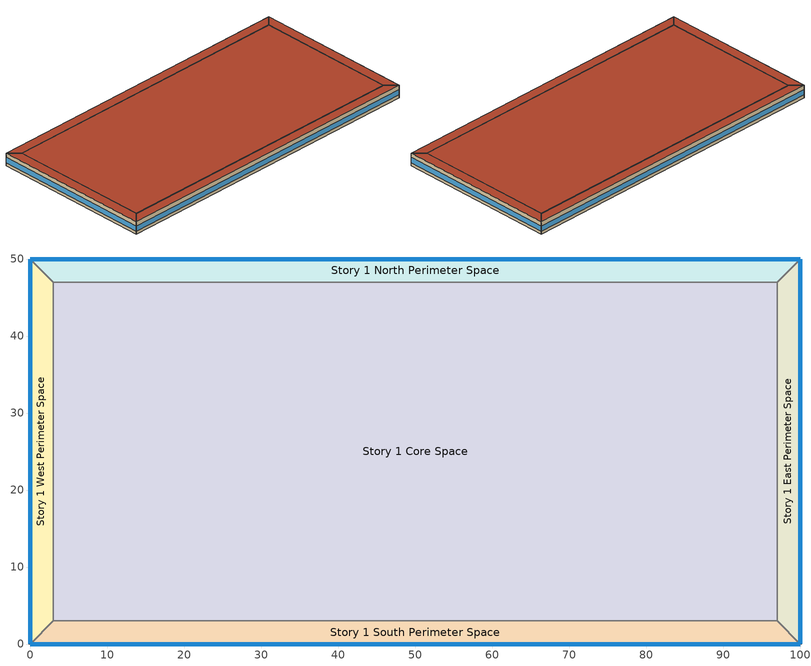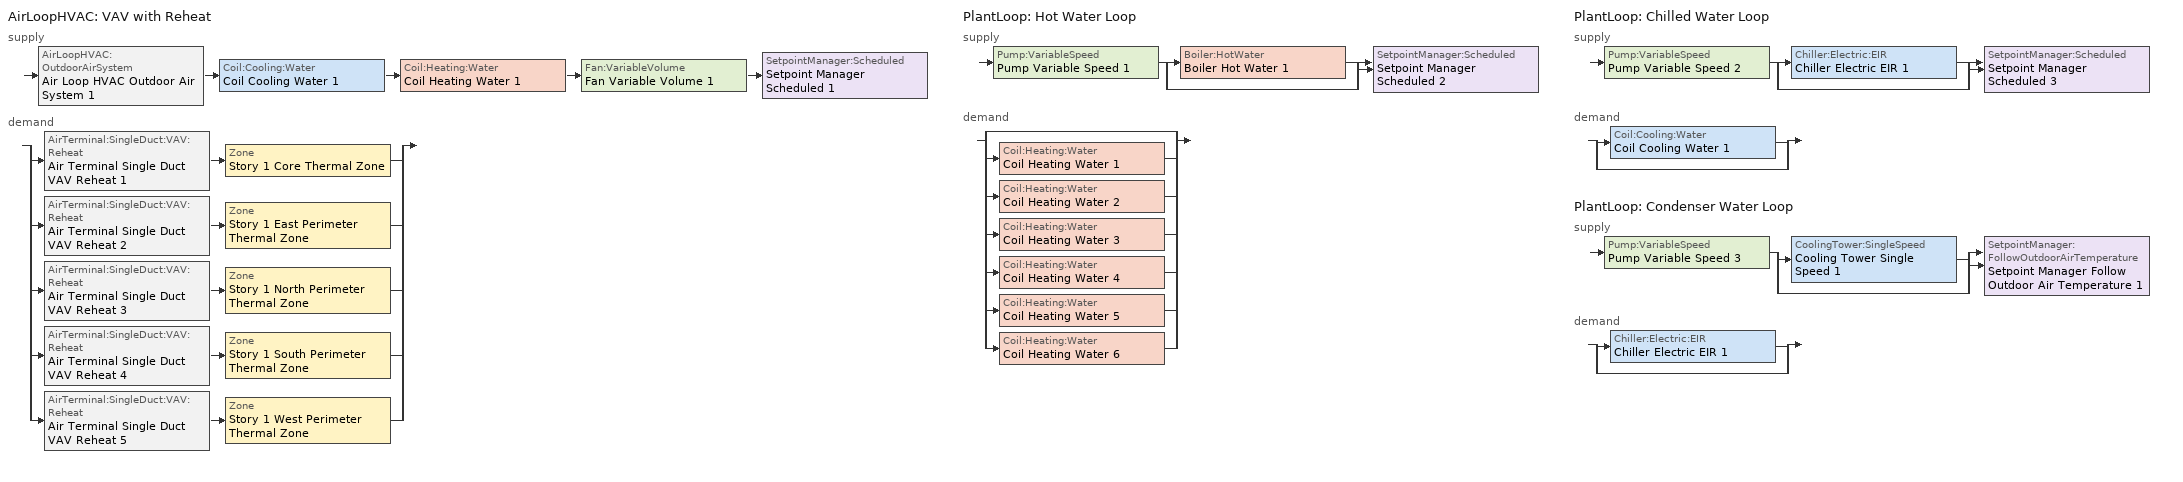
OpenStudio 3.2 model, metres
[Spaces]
Story 1 West Perimeter Space
 floor ground: 0,0 0,50 3,47 3,3 z0
 wall outside: 0,50 0,0 z0:4
 wall to Story 1 North Perimeter Space: 3,47 0,50 z0:4
 wall to Story 1 Core Space: 3,3 3,47 z0:4
 wall to Story 1 South Perimeter Space: 0,0 3,3 z0:4
 window: 0,49.97 0,0.03 z1:2.6
 roof outside: 3,3 3,47 0,50 0,0 z4
Story 1 North Perimeter Space
 floor ground: 0,50 100,50 97,47 3,47 z0
 wall outside: 100,50 0,50 z0:4
 wall to Story 1 East Perimeter Space: 97,47 100,50 z0:4
 wall to Story 1 Core Space: 3,47 97,47 z0:4
 window: 99.97,50 0.03,50 z1:2.6
 roof outside: 3,47 97,47 100,50 0,50 z4
Story 1 East Perimeter Space
 floor ground: 100,50 100,0 97,3 97,47 z0
 wall outside: 100,0 100,50 z0:4
 wall to Story 1 South Perimeter Space: 97,3 100,0 z0:4
 wall to Story 1 Core Space: 97,47 97,3 z0:4
 window: 100,0.03 100,49.97 z1:2.6
 roof outside: 97,47 97,3 100,0 100,50 z4
Story 1 South Perimeter Space
 floor ground: 100,0 0,0 3,3 97,3 z0
 wall outside: 0,0 100,0 z0:4
 wall to Story 1 Core Space: 97,3 3,3 z0:4
 window: 0.03,0 99.97,0 z1:2.6
 roof outside: 97,3 3,3 0,0 100,0 z4
Story 1 Core Space
 floor ground: 3,3 3,47 97,47 97,3 z0
 roof outside: 97,3 97,47 3,47 3,3 z4
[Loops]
AirLoopHVAC 'VAV with Reheat'
 supply: AirLoopHVAC:OutdoorAirSystem 'Air Loop HVAC Outdoor Air System 1' > Coil:Cooling:Water 'Coil Cooling Water 1' > Coil:Heating:Water 'Coil Heating Water 1' > Fan:VariableVolume 'Fan Variable Volume 1' > SetpointManager:Scheduled 'Setpoint Manager Scheduled 1'
 demand: split
  | AirTerminal:SingleDuct:VAV:Reheat 'Air Terminal Single Duct VAV Reheat 1' > Zone 'Story 1 Core Thermal Zone'
  | AirTerminal:SingleDuct:VAV:Reheat 'Air Terminal Single Duct VAV Reheat 2' > Zone 'Story 1 East Perimeter Thermal Zone'
  | AirTerminal:SingleDuct:VAV:Reheat 'Air Terminal Single Duct VAV Reheat 3' > Zone 'Story 1 North Perimeter Thermal Zone'
  | AirTerminal:SingleDuct:VAV:Reheat 'Air Terminal Single Duct VAV Reheat 4' > Zone 'Story 1 South Perimeter Thermal Zone'
  | AirTerminal:SingleDuct:VAV:Reheat 'Air Terminal Single Duct VAV Reheat 5' > Zone 'Story 1 West Perimeter Thermal Zone'
PlantLoop 'Hot Water Loop'
 supply: Pump:VariableSpeed 'Pump Variable Speed 1' > split
  | Boiler:HotWater 'Boiler Hot Water 1'
  | bypass
  join > SetpointManager:Scheduled 'Setpoint Manager Scheduled 2'
 demand: split
  | bypass
  | Coil:Heating:Water 'Coil Heating Water 1'
  | Coil:Heating:Water 'Coil Heating Water 2'
  | Coil:Heating:Water 'Coil Heating Water 3'
  | Coil:Heating:Water 'Coil Heating Water 4'
  | Coil:Heating:Water 'Coil Heating Water 5'
  | Coil:Heating:Water 'Coil Heating Water 6'
PlantLoop 'Chilled Water Loop'
 supply: Pump:VariableSpeed 'Pump Variable Speed 2' > split
  | Chiller:Electric:EIR 'Chiller Electric EIR 1'
  | bypass
  join > SetpointManager:Scheduled 'Setpoint Manager Scheduled 3'
 demand: split
  | Coil:Cooling:Water 'Coil Cooling Water 1'
  | bypass
PlantLoop 'Condenser Water Loop'
 supply: Pump:VariableSpeed 'Pump Variable Speed 3' > split
  | CoolingTower:SingleSpeed 'Cooling Tower Single Speed 1'
  | bypass
  join > SetpointManager:FollowOutdoorAirTemperature 'Setpoint Manager Follow Outdoor Air Temperature 1'
 demand: split
  | Chiller:Electric:EIR 'Chiller Electric EIR 1'
  | bypass
[Building]
Building 1: Space Type=Baseline Model Space Type; Default Construction Set=ASHRAE_189.1-2009_ClimateZone 4-5 (mdoff)_ConstSet
[SizingPeriod:DesignDay] Barometric Pressure {Pa}=98934; Sky Clearness=0; Rain Indicator=0; Snow Indicator=0; Day of Month=21; Daylight Saving Time Indicator=0; Humidity Indicating Type=Wetbulb; Dry-Bulb Temperature Range Modifier Type=DefaultMultipliers
Name | Maximum Dry-Bulb Temperature {C} | Daily Dry-Bulb Temperature Range {deltaC} | Humidity Indicating Conditions at Maximum Dry-Bulb | Wind Speed {m/s} | Wind Direction {deg} | Month | Day Type | Solar Model Indicator | ASHRAE Taub | ASHRAE Taud
Chicago Ohare Intl Ap Ann Htg 99.6% Condns DB | -20 | 0 | -20 | 4.9 | 270 | 1 | WinterDesignDay | ASHRAEClearSky
Chicago Ohare Intl Ap Ann Clg .4% Condns DB=>MWB | 33.3 | 10.5 | 23.7 | 5.2 | 230 | 7 | SummerDesignDay | ASHRAETau | 0.455 | 2.05
[DefaultConstructionSet]
ASHRAE_189.1-2009_ClimateZone 4-5 (mdoff)_ConstSet: Default Exterior Surface Constructions=ASHRAE_189.1-2009_ClimateZone 4-5 (mdoff)_Exterior_DefSurfCons; Default Interior Surface Constructions=000_Interior_DefSurfCons; Default Ground Contact Surface Constructions=000_Ground_DefSurfCons; Default Exterior SubSurface Constructions=ASHRAE_189.1-2009_ClimateZone 4-5 (mdoff)_Exterior_DefSubCons; Default Interior SubSurface Constructions=000_Interior_DefSubCons; Interior Partition Construction=000_Interior Partition
[DefaultSurfaceConstructions]
Name | Floor Construction | Wall Construction | Roof Ceiling Construction
ASHRAE_189.1-2009_ClimateZone 4-5 (mdoff)_Exterior_DefSurfCons | 000_ExtSlabCarpet_4in_ClimateZone 1-8 | ASHRAE_189.1-2009_ExtWall_SteelFrame_ClimateZone 4-8 | ASHRAE_189.1-2009_ExtRoof_IEAD_ClimateZone 2-5
000_Interior_DefSurfCons | 000_Interior Floor | 000_Interior Wall | 000_Interior Ceiling
000_Ground_DefSurfCons | 000_ExtSlabCarpet_4in_ClimateZone 1-8 | 000_ExtSlabCarpet_4in_ClimateZone 1-8 | 000_ExtSlabCarpet_4in_ClimateZone 1-8
[DefaultSubSurfaceConstructions] Glass Door Construction=000_Exterior Window; Skylight Construction=000_Exterior Window; Tubular Daylight Dome Construction=000_Interior Window; Tubular Daylight Diffuser Construction=000_Interior Window
Name | Fixed Window Construction | Operable Window Construction | Door Construction
ASHRAE_189.1-2009_ClimateZone 4-5 (mdoff)_Exterior_DefSubCons | ASHRAE_189.1-2009_ExtWindow_ClimateZone 4-5 | ASHRAE_189.1-2009_ExtWindow_ClimateZone 4-5 | 000_Exterior Door
000_Interior_DefSubCons | 000_Interior Window | 000_Interior Window | 000_Interior Door
[Construction]
000_Interior Partition; 000_Interior Door: 000_G05 25mm wood
000_ExtSlabCarpet_4in_ClimateZone 1-8: MAT-CC05 4 HW CONCRETE, CP02 CARPET PAD
ASHRAE_189.1-2009_ExtWall_SteelFrame_ClimateZone 4-8: MAT-SHEATH, Wall Insulation [39], 1/2IN Gypsum
ASHRAE_189.1-2009_ExtRoof_IEAD_ClimateZone 2-5: Roof Membrane, Roof Insulation [21], Metal Decking
000_Interior Floor: 000_F16 Acoustic tile, 000_F05 Ceiling air space resistance, 000_M11 100mm lightweight concrete
000_Interior Wall: 000_G01a 19mm gypsum board, 000_F04 Wall air space resistance, 000_G01a 19mm gypsum board
000_Interior Ceiling: 000_M11 100mm lightweight concrete, 000_F05 Ceiling air space resistance, 000_F16 Acoustic tile
ASHRAE_189.1-2009_ExtWindow_ClimateZone 4-5: Theoretical Glass [207]
000_Exterior Door: 000_F08 Metal surface, 000_I01 25mm insulation board
000_Exterior Window: 000_Clear 3mm, 000_Air 13mm, 000_Clear 3mm
000_Interior Window: 000_Clear 3mm
[Material]
Name | Roughness | Thickness {m} | Conductivity {W/m-K} | Density {kg/m3} | Specific Heat {J/kg-K} | Thermal Absorptance | Solar Absorptance | Visible Absorptance
000_G05 25mm wood | MediumSmooth | 0.0254 | 0.15 | 608 | 1630
MAT-CC05 4 HW CONCRETE | Rough | 0.1016 | 1.311 | 2240 | 836.8 | 0.9 | 0.7 | 0.7
Wall Insulation [39] | MediumRough | 0.1184 | 0.045 | 265 | 836.8 | 0.9 | 0.7 | 0.7
1/2IN Gypsum | Smooth | 0.0127 | 0.16 | 784.9 | 830 | 0.9 | 0.92 | 0.92
Roof Membrane | VeryRough | 0.0095 | 0.16 | 1121.29 | 1460 | 0.9 | 0.7 | 0.7
Roof Insulation [21] | MediumRough | 0.2105 | 0.049 | 265 | 836.8 | 0.9 | 0.7 | 0.7
Metal Decking | MediumSmooth | 0.0015 | 45.006 | 7680 | 418.4 | 0.9 | 0.7 | 0.3
000_F16 Acoustic tile | MediumSmooth | 0.0191 | 0.06 | 368 | 590
000_M11 100mm lightweight concrete | MediumRough | 0.1016 | 0.53 | 1280 | 840
000_G01a 19mm gypsum board | MediumSmooth | 0.019 | 0.16 | 800 | 1090
000_F08 Metal surface | Smooth | 0.0008 | 45.28 | 7824 | 500
000_I01 25mm insulation board | MediumRough | 0.0254 | 0.03 | 43 | 1210
[Material:NoMass] Thermal Absorptance=0.9; Solar Absorptance=0.7
Name | Roughness | Thermal Resistance | Visible Absorptance
CP02 CARPET PAD | VeryRough | 0.2165 | 0.8
MAT-SHEATH | Rough | 0.3626 | 0.7
[Material:AirGap]
Name | Thermal Resistance
000_F05 Ceiling air space resistance | 0.18
000_F04 Wall air space resistance | 0.15
[WindowMaterial:Glazing] Optical Data Type=SpectralAverage; Thickness=0.003; Infrared Transmittance at Normal Incidence=0
Name | Solar Transmittance at Normal Incidence | Front Side Solar Reflectance at Normal Incidence | Back Side Solar Reflectance at Normal Incidence | Visible Transmittance at Normal Incidence | Front Side Visible Reflectance at Normal Incidence | Back Side Visible Reflectance at Normal Incidence | Front Side Infrared Hemispherical Emissivity | Back Side Infrared Hemispherical Emissivity | Conductivity | Dirt Correction Factor for Solar and Visible Transmittance | Solar Diffusing
Theoretical Glass [207] | 0.3311 | 0.6189 | 0.6189 | 0.44 | 0.51 | 0.51 | 0.9 | 0.9 | 0.0133 | 1 | No
000_Clear 3mm | 0.837 | 0.075 | 0.075 | 0.898 | 0.081 | 0.081 | 0.84 | 0.84 | 0.9
[WindowMaterial:Gas]
000_Air 13mm: Gas Type=Air; Thickness=0.0127
[BuildingStory]
Story 1: Nominal Z Coordinate {m}=0; Nominal Floor to Floor Height {m}=4
[Space] Building Story=Story 1
Name | Thermal Zone
Story 1 West Perimeter Space | Story 1 West Perimeter Thermal Zone
Story 1 North Perimeter Space | Story 1 North Perimeter Thermal Zone
Story 1 East Perimeter Space | Story 1 East Perimeter Thermal Zone
Story 1 South Perimeter Space | Story 1 South Perimeter Thermal Zone
Story 1 Core Space | Story 1 Core Thermal Zone
[ThermalZone] Use Ideal Air Loads=No
Name | Thermostat
Story 1 Core Thermal Zone | Thermostat Setpoint Dual Setpoint 1
Story 1 East Perimeter Thermal Zone | Thermostat Setpoint Dual Setpoint 2
Story 1 North Perimeter Thermal Zone | Thermostat Setpoint Dual Setpoint 3
Story 1 South Perimeter Thermal Zone | Thermostat Setpoint Dual Setpoint 4
Story 1 West Perimeter Thermal Zone | Thermostat Setpoint Dual Setpoint 5
[Sizing:Zone] Zone Cooling Design Supply Air Temperature Input Method=SupplyAirTemperature; Zone Cooling Design Supply Air Temperature {C}=14; Zone Cooling Design Supply Air Temperature Difference {deltaC}=11.11; Zone Heating Design Supply Air Temperature Input Method=SupplyAirTemperature; Zone Heating Design Supply Air Temperature {C}=40; Zone Heating Design Supply Air Temperature Difference {deltaC}=11.11; Zone Cooling Design Supply Air Humidity Ratio {kg-H2O/kg-air}=0.0085; Zone Heating Design Supply Air Humidity Ratio {kg-H2O/kg-air}=0.008; Cooling Design Air Flow Method=DesignDay; Heating Design Air Flow Method=DesignDay; Account for Dedicated Outdoor Air System=No; Dedicated Outdoor Air System Control Strategy=NeutralSupplyAir; Dedicated Outdoor Air Low Setpoint Temperature for Design {C}=autosize; Dedicated Outdoor Air High Setpoint Temperature for Design {C}=autosize
Story 1 Core Thermal Zone; Story 1 East Perimeter Thermal Zone; Story 1 North Perimeter Thermal Zone; Story 1 South Perimeter Thermal Zone; Story 1 West Perimeter Thermal Zone
[Zone equipment]
Story 1 Core Thermal Zone: Air Terminal Single Duct VAV Reheat 1
Story 1 East Perimeter Thermal Zone: Air Terminal Single Duct VAV Reheat 2
Story 1 North Perimeter Thermal Zone: Air Terminal Single Duct VAV Reheat 3
Story 1 South Perimeter Thermal Zone: Air Terminal Single Duct VAV Reheat 4
Story 1 West Perimeter Thermal Zone: Air Terminal Single Duct VAV Reheat 5
[AirLoopHVAC]
VAV with Reheat: Availability Schedule=Always On Discrete; Design Supply Air Flow Rate {m3/s}=autosize; Design Return Air Flow Fraction of Supply Air Flow=1
[Sizing:System]
VAV with Reheat: Type of Load to Size On=Sensible; Design Outdoor Air Flow Rate {m3/s}=Autosize; Central Heating Maximum System Air Flow Ratio=0.3; Preheat Design Temperature {C}=7; Preheat Design Humidity Ratio {kg-H2O/kg-Air}=0.008; Precool Design Temperature {C}=12.8; Precool Design Humidity Ratio {kg-H2O/kg-Air}=0.008; Central Cooling Design Supply Air Temperature {C}=12.8; Central Heating Design Supply Air Temperature {C}=12.8; Sizing Option=NonCoincident; 100% Outdoor Air in Cooling=Yes; 100% Outdoor Air in Heating=Yes; Central Cooling Design Supply Air Humidity Ratio {kg-H2O/kg-Air}=0.0085; Central Heating Design Supply Air Humidity Ratio {kg-H2O/kg-Air}=0.008; Cooling Design Air Flow Method=DesignDay; Cooling Design Air Flow Rate {m3/s}=0; Heating Design Air Flow Method=DesignDay; Heating Design Air Flow Rate {m3/s}=0; System Outdoor Air Method=ZoneSum; Zone Maximum Outdoor Air Fraction=1; Cooling Supply Air Flow Rate Per Floor Area {m3/s-m2}=0.00996765; Cooling Fraction of Autosized Cooling Supply Air Flow Rate=1; Cooling Supply Air Flow Rate Per Unit Cooling Capacity {m3/s-W}=3.94755e-05; Heating Supply Air Flow Rate Per Floor Area {m3/s-m2}=0.00996765; Heating Fraction of Autosized Heating Supply Air Flow Rate=1; Heating Fraction of Autosized Cooling Supply Air Flow Rate=1; Heating Supply Air Flow Rate Per Unit Heating Capacity {m3/s-W}=3.15882e-05; Cooling Design Capacity Method=CoolingDesignCapacity; Cooling Design Capacity {W}=autosize; Cooling Design Capacity Per Floor Area {W/m2}=234.7; Fraction of Autosized Cooling Design Capacity=1; Heating Design Capacity Method=HeatingDesignCapacity; Heating Design Capacity {W}=autosize; Heating Design Capacity Per Floor Area {W/m2}=157; Fraction of Autosized Heating Design Capacity=1; Central Cooling Capacity Control Method=OnOff
[Fan:VariableVolume]
Fan Variable Volume 1: Availability Schedule=Always On Discrete; Fan Total Efficiency=0.6045; Pressure Rise {Pa}=500; Maximum Flow Rate {m3/s}=Autosize; Fan Power Minimum Flow Rate Input Method=FixedFlowRate; Fan Power Minimum Flow Fraction=0; Fan Power Minimum Air Flow Rate {m3/s}=0; Motor Efficiency=0.93; Motor In Airstream Fraction=1; Fan Power Coefficient 1=0.0407599; Fan Power Coefficient 2=0.088045; Fan Power Coefficient 3=-0.0729261; Fan Power Coefficient 4=0.94374; Fan Power Coefficient 5=0
[Coil:Heating:Water] Availability Schedule=Always On Discrete
Coil Heating Water 1; Coil Heating Water 2; Coil Heating Water 3; Coil Heating Water 4; Coil Heating Water 5; Coil Heating Water 6
[Coil:Cooling:Water]
Coil Cooling Water 1: Availability Schedule=Always On Discrete
[SetpointManager:Scheduled] Control Variable=Temperature
Name | Schedule
Setpoint Manager Scheduled 1 | Deck_Temperature
Setpoint Manager Scheduled 2 | Hot_Water_Temperature
Setpoint Manager Scheduled 3 | Chilled_Water_Temperature
[Controller:OutdoorAir]
Controller Outdoor Air 1: Minimum Outdoor Air Flow Rate {m3/s}=0; Maximum Outdoor Air Flow Rate {m3/s}=Autosize; Economizer Control Type=NoEconomizer; Economizer Control Action Type=ModulateFlow; Economizer Maximum Limit Dry-Bulb Temperature {C}=28; Economizer Maximum Limit Enthalpy {J/kg}=64000; Economizer Minimum Limit Dry-Bulb Temperature {C}=-100; Lockout Type=NoLockout; Minimum Limit Type=FixedMinimum; Controller Mechanical Ventilation=Controller Mechanical Ventilation 1; High Humidity Control=No; Heat Recovery Bypass Control Type=BypassWhenWithinEconomizerLimits
[Controller:MechanicalVentilation]
Controller Mechanical Ventilation 1: Availability Schedule=Always On Discrete
[AirLoopHVAC:OutdoorAirSystem]
Air Loop HVAC Outdoor Air System 1: Controller=Controller Outdoor Air 1
[PlantLoop] Glycol Concentration=0; Plant Loop Volume {m3}=Autocalculate; Load Distribution Scheme=Optimal
Name | Fluid Type
Hot Water Loop | Water
Chilled Water Loop; Condenser Water Loop
[Sizing:Plant] Sizing Option=NonCoincident; Zone Timesteps in Averaging Window=1; Coincident Sizing Factor Mode=None
Name | Loop Type | Design Loop Exit Temperature {C} | Loop Design Temperature Difference {deltaC}
Hot Water Loop | Heating | 82 | 11
Chilled Water Loop | Cooling | 7.22 | 6.67
Condenser Water Loop | Condenser | 29.4 | 5.6
[Pump:VariableSpeed] Pump Control Type=Intermittent; Skin Loss Radiative Fraction=0.5; Design Power Sizing Method=PowerPerFlowPerPressure; Design Electric Power per Unit Flow Rate {W/(m3/s)}=348701.1; Design Shaft Power per Unit Flow Rate per Unit Head {W-s/m3-Pa}=1.28205; Design Minimum Flow Rate Fraction=0
Pump Variable Speed 1; Pump Variable Speed 2; Pump Variable Speed 3
[Boiler:HotWater]
Boiler Hot Water 1: Efficiency Curve Temperature Evaluation Variable=LeavingBoiler; Normalized Boiler Efficiency Curve=Boiler Efficiency; Water Outlet Upper Temperature Limit {C}=99; Boiler Flow Mode=ConstantFlow; Parasitic Electric Load {W}=0; Sizing Factor=1
[Controller:WaterCoil] Minimum Actuated Flow {m3/s}=0
Name | Water Coil | Action
Controller Water Coil 1 | Coil Heating Water 1 | Normal
Controller Water Coil 2 | Coil Cooling Water 1 | Reverse
[Chiller:Electric:EIR]
Chiller Electric EIR 1: Reference Capacity {W}=Autosize; Reference COP {W/W}=5.5; Reference Chilled Water Flow Rate {m3/s}=Autosize; Cooling Capacity Function of Temperature Curve=Curve Biquadratic 1; Electric Input to Cooling Output Ratio Function of Temperature Curve=Curve Biquadratic 2; Electric Input to Cooling Output Ratio Function of Part Load Ratio Curve=Curve Quadratic 1; Condenser Type=WaterCooled; Design Heat Recovery Water Flow Rate {m3/s}=Autosize; Sizing Factor=1; Basin Heater Capacity {W/K}=0; Basin Heater Setpoint Temperature {C}=10; Condenser Heat Recovery Relative Capacity Fraction=1
[AirTerminal:SingleDuct:VAV:Reheat] Availability Schedule=Always On Discrete; Maximum Air Flow Rate {m3/s}=AutoSize; Zone Minimum Air Flow Input Method=Constant; Constant Minimum Air Flow Fraction=0.3; Fixed Minimum Air Flow Rate {m3/s}=0; Maximum Hot Water or Steam Flow Rate {m3/s}=AutoSize; Minimum Hot Water or Steam Flow Rate {m3/s}=0; Convergence Tolerance=0.001; Damper Heating Action=Normal; Maximum Flow per Zone Floor Area During Reheat {m3/s-m2}=AutoSize; Maximum Flow Fraction During Reheat=AutoSize; Maximum Reheat Air Temperature {C}=35; Control For Outdoor Air=No
Name | Reheat Coil
Air Terminal Single Duct VAV Reheat 1 | Coil Heating Water 2
Air Terminal Single Duct VAV Reheat 2 | Coil Heating Water 3
Air Terminal Single Duct VAV Reheat 3 | Coil Heating Water 4
Air Terminal Single Duct VAV Reheat 4 | Coil Heating Water 5
Air Terminal Single Duct VAV Reheat 5 | Coil Heating Water 6
[CoolingTower:SingleSpeed]
Cooling Tower Single Speed 1: Design Water Flow Rate {m3/s}=autosize; Design Air Flow Rate {m3/s}=autosize; Fan Power at Design Air Flow Rate {W}=autosize; U-Factor Times Area Value at Design Air Flow Rate {W/K}=autosize; Air Flow Rate in Free Convection Regime {m3/s}=autosize; U-Factor Times Area Value at Free Convection Air Flow Rate {W/K}=autosize; Performance Input Method=UFactorTimesAreaAndDesignWaterFlowRate; Free Convection Capacity {W}=0; Basin Heater Capacity {W/K}=0; Evaporation Loss Mode=LossFactor; Evaporation Loss Factor {percent/K}=0.2; Drift Loss Percent {percent}=0.008; Blowdown Calculation Mode=ConcentrationRatio; Blowdown Concentration Ratio=3; Capacity Control=FanCycling; Number of Cells=1; Cell Control=MinimalCell; Cell Minimum  Water Flow Rate Fraction=0.33; Cell Maximum Water Flow Rate Fraction=2.5; Sizing Factor=1; Free Convection Air Flow Rate Sizing Factor=0.1; Free Convection U-Factor Times Area Value Sizing Factor=0.1; Heat Rejection Capacity and Nominal Capacity Sizing Ratio=1.25; Free Convection Nominal Capacity Sizing Factor=0.1; Design Inlet Air Dry-Bulb Temperature {C}=35; Design Inlet Air Wet-Bulb Temperature {C}=25.6; Design Approach Temperature {deltaC}=autosize; Design Range Temperature {deltaC}=autosize
[SetpointManager:FollowOutdoorAirTemperature]
Setpoint Manager Follow Outdoor Air Temperature 1: Control Variable=Temperature; Reference Temperature Type=OutdoorAirWetBulb; Offset Temperature Difference {deltaC}=1.5; Maximum Setpoint Temperature {C}=80; Minimum Setpoint Temperature {C}=6
[ThermostatSetpoint:DualSetpoint] Heating Setpoint Temperature Schedule=Heating Sch; Cooling Setpoint Temperature Schedule=Cooling Sch
Thermostat Setpoint Dual Setpoint 1; Thermostat Setpoint Dual Setpoint 2; Thermostat Setpoint Dual Setpoint 3; Thermostat Setpoint Dual Setpoint 4; Thermostat Setpoint Dual Setpoint 5
[SpaceType]
Baseline Model Space Type: Default Schedule Set=Baseline Model Schedule Set; Design Specification Outdoor Air Object=Baseline Model OA
[DefaultScheduleSet]
Baseline Model Schedule Set: Number of People Schedule=Baseline Model People Lights and Equipment Schedule; People Activity Level Schedule=Baseline Model People Activity Schedule; Lighting Schedule=Baseline Model People Lights and Equipment Schedule; Electric Equipment Schedule=Baseline Model People Lights and Equipment Schedule; Infiltration Schedule=Baseline Model Infiltration Schedule
[DesignSpecification:OutdoorAir]
Baseline Model OA: Outdoor Air Method=Sum; Outdoor Air Flow per Person {m3/s-person}=0.00943895
[SpaceInfiltration:DesignFlowRate]
Baseline Model Infiltration: Space or SpaceType=Baseline Model Space Type; Design Flow Rate Calculation Method=Flow/ExteriorArea; Flow per Exterior Surface Area {m3/s-m2}=0.0003048
[People:Definition]
Baseline Model People Definition: Number of People Calculation Method=People/Area; People per Space Floor Area {person/m2}=0.0538196; Fraction Radiant=0.3
[People]
Baseline Model People: People Definition=Baseline Model People Definition; Space or SpaceType=Baseline Model Space Type; Multiplier=1
[Lights:Definition]
Baseline Model Lights Definition: Design Level Calculation Method=Watts/Area; Watts per Space Floor Area {W/m2}=10.7639
[Lights]
Baseline Model Lights: Lights Definition=Baseline Model Lights Definition; Space or SpaceType=Baseline Model Space Type; Fraction Replaceable=1
[ElectricEquipment:Definition]
Baseline Model Electric Equipment Definition: Design Level Calculation Method=Watts/Area; Watts per Space Floor Area {W/m2}=10.7639
[ElectricEquipment]
Baseline Model Electric Equipment: Electric Equipment Definition=Baseline Model Electric Equipment Definition; Space or SpaceType=Baseline Model Space Type
[Refrigeration:CompressorRack]
Refrigeration Compressor Rack 1: Heat Rejection Location=Outdoors; Design Compressor Rack COP {W/W}=2; Compressor Rack COP Function of Temperature Curve=Curve Quadratic 2; Design Condenser Fan Power {W}=250; Condenser Type=AirCooled; Water-Cooled Loop Flow Type=VariableFlow; Water-Cooled Condenser Maximum Water Outlet Temperature {C}=55; Water-Cooled Condenser Minimum Water Inlet Temperature {C}=10; Evaporative Condenser Effectiveness=0.9; Evaporative Condenser Air Flow Rate {m3/s}=Autocalculate; Basin Heater Capacity {W/K}=200; Basin Heater Setpoint Temperature {C}=2; Design Evaporative Condenser Water Pump Power {W}=1000
[Refrigeration:Case] Zone=Story 1 Core Thermal Zone; Rated Ambient Temperature {C}=24; Rated Ambient Relative Humidity {percent}=55; Rated Total Cooling Capacity per Unit Length {W/m}=1432.66; Rated Latent Heat Ratio=0.3; Rated Runtime Fraction=0.85; Case Length {m}=3.66; Case Operating Temperature {C}=2.78; Latent Case Credit Curve Type=CaseTemperatureMethod; Standard Case Fan Power per Unit Length {W/m}=41.01; Operating Case Fan Power per Unit Length {W/m}=41.01; Standard Case Lighting Power per Unit Length {W/m}=45.93; Installed Case Lighting Power per Unit Length {W/m}=45.93; Fraction of Lighting Energy to Case=1; Anti-Sweat Heater Control Type=None; Humidity at Zero Anti-Sweat Heater Energy {percent}=-10; Case Height {m}=1.5; Fraction of Anti-Sweat Heater Energy to Case=1; Case Defrost Power per Unit Length {W/m}=0; Case Defrost Type=OffCycle; Case Defrost Schedule=Refrigeration Defrost Schedule; Defrost Energy Correction Curve Type=None; Under Case HVAC Return Air Fraction=0; Design Evaporator Temperature or Brine Inlet Temperature {C}=-5.56
Name | Latent Case Credit Curve
Refrigeration Case 1 | Refrigeration Case Latent Credit Curve
Refrigeration Case 2 | Refrigeration Case Latent Credit Curve 1
[Refrigeration:WalkIn] Rated Coil Cooling Capacity {W}=4690; Operating Temperature {C}=-2.22; Rated Cooling Source Temperature {C}=-6.67; Rated Total Heating Power {W}=0; Rated Cooling Coil Fan Power {W}=735; Rated Circulation Fan Power {W}=0; Rated Total Lighting Power {W}=120; Defrost Type=Electric; Defrost Control Type=TimeSchedule; Defrost Schedule=Refrigeration Defrost Schedule; Defrost Power {W}=5512; Insulated Floor Surface Area {m2}=13; Insulated Floor U-Value {W/m2-K}=0.207
Name | WalkIn Zone Boundary 1
Refrigeration Walk In 1 | Refrigeration Walk In Zone Boundary 1
Refrigeration Walk In 2 | Refrigeration Walk In Zone Boundary 2
[Refrigeration:WalkIn:ZoneBoundary] Zone=Story 1 Core Thermal Zone; Total Insulated Surface Area Facing Zone {m2}=43.4; Insulated Surface U-Value Facing Zone {W/m2-K}=0.235; Area of Stocking Doors Facing Zone {m2}=2; Height of Stocking Doors Facing Zone {m}=2; Stocking Door Opening Protection Type Facing Zone=StripCurtain
Refrigeration Walk In Zone Boundary 1; Refrigeration Walk In Zone Boundary 2
[Schedule:Ruleset]
Name | Default Day Schedule | Summer Design Day Schedule | Winter Design Day Schedule
Refrigeration Defrost Schedule | Refrigeration Defrost Schedule Default
Deck_Temperature | Deck_Temperature_Default | Deck_Temperature_Summer_Design_Day | Deck_Temperature_Winter_Design_Day
Hot_Water_Temperature | Hot_Water_Temperature_Default | Hot_Water_Temperature_Summer_Design_Day | Hot_Water_Temperature_Winter_Design_Day
Chilled_Water_Temperature | Chilled_Water_Temperature_Default | Chilled_Water_Temperature_Summer_Design_Day | Chilled_Water_Temperature_Winter_Design_Day
Cooling Sch | Cooling Sch Default
Heating Sch | Heating Sch Default
Baseline Model Infiltration Schedule | Baseline Model Infiltration Schedule Schedule All Days | Baseline Model Infiltration Schedule Summer Design Day | Baseline Model Infiltration Schedule Winter Design Day
Baseline Model People Lights and Equipment Schedule | Baseline Model People Lights and Equipment Schedule Schedule Week Day | Baseline Model People Lights and Equipment Schedule Summer Design Day | Baseline Model People Lights and Equipment Schedule Winter Design Day
Baseline Model People Activity Schedule | Baseline Model People Activity Schedule Default
[Schedule:Day]
Refrigeration Defrost Schedule Default: 4, 0, 0, 4, 45, 1, 8, 0, 0, 8, 45, 1, 12, 0, 0, 12, 45, 1, 16, 0, 0, 16, 45, 1, 20, 0, 0, 20, 45, 1, 24, 0, 0
Deck_Temperature_Default; Deck_Temperature_Summer_Design_Day; Deck_Temperature_Winter_Design_Day: 24, 0, 12.8
Hot_Water_Temperature_Default; Hot_Water_Temperature_Summer_Design_Day; Hot_Water_Temperature_Winter_Design_Day: 24, 0, 67
Chilled_Water_Temperature_Default; Chilled_Water_Temperature_Summer_Design_Day; Chilled_Water_Temperature_Winter_Design_Day: 24, 0, 6.7
Cooling Sch Default: 24, 0, 28
Heating Sch Default: 24, 0, 20
Baseline Model Infiltration Schedule Schedule All Days: 6, 0, 1, 22, 0, 0.25, 24, 0, 1
Baseline Model Infiltration Schedule Winter Design Day; Baseline Model Infiltration Schedule Summer Design Day; Baseline Model People Lights and Equipment Schedule Summer Design Day: 24, 0, 1
Baseline Model People Lights and Equipment Schedule Schedule Week Day: 6, 0, 0, 7, 0, 0.1, 8, 0, 0.2, 12, 0, 0.95, 13, 0, 0.5, 17, 0, 0.95, 18, 0, 0.7, 20, 0, 0.4, 22, 0, 0.1, 24, 0, 0.05
Baseline Model People Lights and Equipment Schedule Winter Design Day; Baseline Model People Lights and Equipment Schedule Schedule Sunday: 24, 0, 0
Baseline Model People Lights and Equipment Schedule Saturday: 6, 0, 0, 8, 0, 0.1, 14, 0, 0.5, 17, 0, 0.1, 24, 0, 0
Baseline Model People Activity Schedule Default: 24, 0, 120
[Schedule:Constant]
Always On Discrete: Value=1
[Curve:Biquadratic]
Name | Coefficient1 Constant | Coefficient2 x | Coefficient3 x**2 | Coefficient4 y | Coefficient5 y**2 | Coefficient6 x*y | Minimum Value of x | Maximum Value of x | Minimum Value of y | Maximum Value of y | Input Unit Type for X | Input Unit Type for Y | Output Unit Type
Boiler Efficiency | 1 | 0 | 0 | 0 | 0 | 0 | 0 | 1 | 0 | 1 | Dimensionless | Dimensionless | Dimensionless
Curve Biquadratic 1 | 0.258 | 0.0389 | -0.000217 | 0.0469 | -0.000943 | -0.000343 | 5 | 10 | 24 | 35
Curve Biquadratic 2 | 0.934 | -0.0582 | 0.0045 | 0.00243 | 0.000486 | -0.00122 | 5 | 10 | 24 | 35
[Curve:Quadratic]
Name | Coefficient1 Constant | Coefficient2 x | Coefficient3 x**2 | Minimum Value of x | Maximum Value of x
Curve Quadratic 1 | 0.222903 | 0.313387 | 0.46371 | 0 | 1
Curve Quadratic 2 | 1.7603 | -0.0377 | 0.0004 | 10 | 35
[Schedule:Rule] Schedule Ruleset=Baseline Model People Lights and Equipment Schedule
Name | Rule Order | Day Schedule | Apply Saturday | Apply Sunday
Baseline Model People Lights and Equipment Schedule Saturday Rule | 1 | Baseline Model People Lights and Equipment Schedule Saturday | Yes
Baseline Model People Lights and Equipment Schedule Sunday Rule | 0 | Baseline Model People Lights and Equipment Schedule Schedule Sunday |  | Yes
[Curve:Cubic] Coefficient1 Constant=0.0265263; Coefficient2 x=0.00107803; Coefficient3 x**2=-6.02558e-05; Coefficient4 x**3=1.23732e-06; Minimum Value of x=-35; Maximum Value of x=20
Refrigeration Case Latent Credit Curve; Refrigeration Case Latent Credit Curve 1
